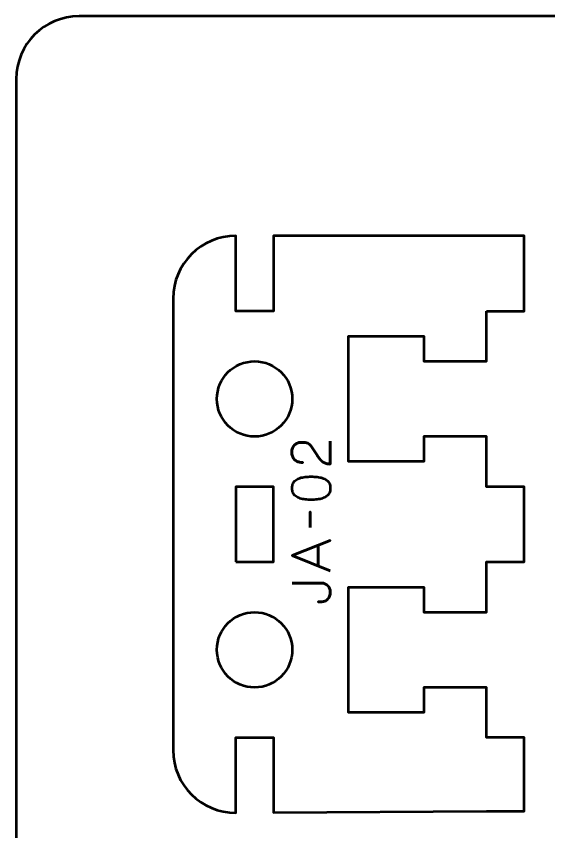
# Model space of a CAD drawing. Header units: centimetres. Extents: x -21 to 0, y -29.7 to 0.
# Drawn here: x -21 to -16.76, y -6.5 to 0 of the extents above; entities that cross this region are included whole.
import ezdxf

# ---------------------------------------------------------------- set-up
doc = ezdxf.new("R2010")
doc.units = ezdxf.units.CM
doc.header["$MEASUREMENT"] = 0
doc.layers.add('Layer 1', color=7, linetype='Continuous')

msp = doc.modelspace()

# ---------------------------------------------------------------- linework, layer by layer
at = {"layer": 'Layer 1', "color": 250, "lineweight": 53}
for centre in [(-19.1, -3.05006), (-19.1, -5.05006)]:
    msp.add_ellipse(centre, major_axis=(0, 0.3), ratio=1, dxfattribs=at)
at = {"layer": 'Layer 1', "color": 22, "lineweight": 53}
msp.add_open_spline([(-21.00003, -29.19995), (-21.00003, -29.19995), (-21.00003, -0.49992), (-21.00003, -0.49992), (-21.00003, -0.49992), (-21.00003, -0.22295), (-20.77694, 0.00004), (-20.49994, 0.00004), (-20.49994, 0.00004), (-20.49994, 0.00004), (-0.50008, 0.00004), (-0.50008, 0.00004), (-0.50008, 0.00004), (-0.22294, 0.00004), (0.00002, -0.22295), (0.00002, -0.49992), (0.00002, -0.49992), (0.00002, -0.49992), (0.00002, -29.19995), (0.00002, -29.19995), (0.00002, -29.19995), (0.00002, -29.47695), (-0.22294, -29.70004), (-0.50008, -29.70004), (-0.50008, -29.70004), (-0.50008, -29.70004), (-20.49994, -29.70004), (-20.49994, -29.70004), (-20.49994, -29.70004), (-20.77694, -29.70004), (-21.00003, -29.47695), (-21.00003, -29.19995)], degree=3, knots=[0, 0, 0, 0, 0.125, 0.125, 0.125, 0.125, 0.25, 0.25, 0.25, 0.25, 0.375, 0.375, 0.375, 0.375, 0.5, 0.5, 0.5, 0.5, 0.625, 0.625, 0.625, 0.625, 0.75, 0.75, 0.75, 0.75, 0.875, 0.875, 0.875, 0.875, 1, 1, 1, 1], dxfattribs=at)
at = {"layer": 'Layer 1', "color": 114, "lineweight": 53}
msp.add_open_spline([(-17.25, -2.35006), (-17.25, -2.35006), (-17.24999, -2.75006), (-17.24999, -2.75006), (-17.24999, -2.75006), (-17.24999, -2.75006), (-17.75, -2.75006), (-17.75, -2.75006), (-17.75, -2.75006), (-17.75, -2.75006), (-17.75001, -2.55006), (-17.75001, -2.55006), (-17.75001, -2.55006), (-17.75001, -2.55006), (-18.35, -2.55006), (-18.35, -2.55006), (-18.35, -2.55006), (-18.35, -2.93339), (-18.35, -3.16673), (-18.35, -3.55006), (-18.35, -3.55006), (-18.35, -3.55006), (-17.75001, -3.55006), (-17.75001, -3.55006), (-17.75001, -3.55006), (-17.75001, -3.55006), (-17.75, -3.35006), (-17.75, -3.35006), (-17.75, -3.35006), (-17.75, -3.35006), (-17.25, -3.35006), (-17.25, -3.35006), (-17.25, -3.35006), (-17.25, -3.35006), (-17.25, -3.75006), (-17.25, -3.75006), (-17.25, -3.75006), (-17.25, -3.75006), (-16.95, -3.75006), (-16.95, -3.75006), (-16.95, -3.75006), (-16.95, -3.75006), (-16.95, -4.35006), (-16.95, -4.35006), (-16.95, -4.35006), (-16.95, -4.35006), (-17.25, -4.35006), (-17.25, -4.35006), (-17.25, -4.35006), (-17.25, -4.35006), (-17.24999, -4.75006), (-17.24999, -4.75006), (-17.24999, -4.75006), (-17.24999, -4.75006), (-17.75, -4.75006), (-17.75, -4.75006), (-17.75, -4.75006), (-17.75, -4.75006), (-17.75001, -4.55006), (-17.75001, -4.55006), (-17.75001, -4.55006), (-17.75001, -4.55006), (-18.35, -4.55006), (-18.35, -4.55006), (-18.35, -4.55006), (-18.35, -4.93339), (-18.35, -5.16673), (-18.35, -5.55006), (-18.35, -5.55006), (-18.35, -5.55006), (-17.75001, -5.55006), (-17.75001, -5.55006), (-17.75001, -5.55006), (-17.75001, -5.55006), (-17.75, -5.35006), (-17.75, -5.35006), (-17.75, -5.35006), (-17.75, -5.35006), (-17.25, -5.35006), (-17.25, -5.35006), (-17.25, -5.35006), (-17.25, -5.35006), (-17.25, -5.75006), (-17.25, -5.75006), (-17.25, -5.75006), (-17.25, -5.75006), (-16.95, -5.75006), (-16.95, -5.75006), (-16.95, -5.75006), (-16.95, -5.75006), (-16.95, -6.33756), (-16.95, -6.33756), (-16.95, -6.33756), (-16.95, -6.33756), (-17.25, -6.33756), (-17.25, -6.33756), (-17.25, -6.33756), (-17.25, -6.33756), (-18.95, -6.34818), (-18.95, -6.34818), (-18.95, -6.34818), (-18.95, -6.34818), (-18.95, -5.75006), (-18.95, -5.75006), (-18.95, -5.75006), (-18.95, -5.75006), (-19.25, -5.75006), (-19.25, -5.75006), (-19.25, -5.75006), (-19.25, -5.75006), (-19.25, -6.35006), (-19.25, -6.35006), (-19.25, -6.35006), (-19.52609, -6.35006), (-19.75, -6.12615), (-19.75, -5.85006), (-19.75, -5.85006), (-19.75, -5.85006), (-19.75, -2.25006), (-19.75, -2.25006), (-19.75, -2.25006), (-19.75, -1.97397), (-19.52609, -1.75006), (-19.25, -1.75006), (-19.25, -1.75006), (-19.25, -1.75006), (-19.25, -2.35006), (-19.25, -2.35006), (-19.25, -2.35006), (-19.25, -2.35006), (-18.95, -2.35006), (-18.95, -2.35006), (-18.95, -2.35006), (-18.95, -2.35006), (-18.95, -1.75006), (-18.95, -1.75006), (-18.95, -1.75006), (-18.95, -1.75006), (-17.24999, -1.75006), (-17.24999, -1.75006), (-17.24999, -1.75006), (-17.24999, -1.75006), (-17.25, -1.75006), (-17.25, -1.75006), (-17.25, -1.75006), (-17.25, -1.75006), (-16.95, -1.75006), (-16.95, -1.75006), (-16.95, -1.75006), (-16.95, -1.75006), (-16.95, -2.35006), (-16.95, -2.35006), (-16.95, -2.35006), (-16.95, -2.35006), (-17.25, -2.35006), (-17.25, -2.35006)], degree=3, knots=[0, 0, 0, 0, 0.025641, 0.025641, 0.025641, 0.025641, 0.0512821, 0.0512821, 0.0512821, 0.0512821, 0.0769231, 0.0769231, 0.0769231, 0.0769231, 0.1025641, 0.1025641, 0.1025641, 0.1025641, 0.1282051, 0.1282051, 0.1282051, 0.1282051, 0.1538462, 0.1538462, 0.1538462, 0.1538462, 0.1794872, 0.1794872, 0.1794872, 0.1794872, 0.2051282, 0.2051282, 0.2051282, 0.2051282, 0.2307692, 0.2307692, 0.2307692, 0.2307692, 0.2564103, 0.2564103, 0.2564103, 0.2564103, 0.2820513, 0.2820513, 0.2820513, 0.2820513, 0.3076923, 0.3076923, 0.3076923, 0.3076923, 0.3333333, 0.3333333, 0.3333333, 0.3333333, 0.3589744, 0.3589744, 0.3589744, 0.3589744, 0.3846154, 0.3846154, 0.3846154, 0.3846154, 0.4102564, 0.4102564, 0.4102564, 0.4102564, 0.4358974, 0.4358974, 0.4358974, 0.4358974, 0.4615385, 0.4615385, 0.4615385, 0.4615385, 0.4871795, 0.4871795, 0.4871795, 0.4871795, 0.5128205, 0.5128205, 0.5128205, 0.5128205, 0.5384615, 0.5384615, 0.5384615, 0.5384615, 0.5641026, 0.5641026, 0.5641026, 0.5641026, 0.5897436, 0.5897436, 0.5897436, 0.5897436, 0.6153846, 0.6153846, 0.6153846, 0.6153846, 0.6410256, 0.6410256, 0.6410256, 0.6410256, 0.6666667, 0.6666667, 0.6666667, 0.6666667, 0.6923077, 0.6923077, 0.6923077, 0.6923077, 0.7179487, 0.7179487, 0.7179487, 0.7179487, 0.7435897, 0.7435897, 0.7435897, 0.7435897, 0.7692308, 0.7692308, 0.7692308, 0.7692308, 0.7948718, 0.7948718, 0.7948718, 0.7948718, 0.8205128, 0.8205128, 0.8205128, 0.8205128, 0.8461538, 0.8461538, 0.8461538, 0.8461538, 0.8717949, 0.8717949, 0.8717949, 0.8717949, 0.8974359, 0.8974359, 0.8974359, 0.8974359, 0.9230769, 0.9230769, 0.9230769, 0.9230769, 0.9487179, 0.9487179, 0.9487179, 0.9487179, 0.974359, 0.974359, 0.974359, 0.974359, 1, 1, 1, 1], dxfattribs=at)
at = {"layer": 'Layer 1', "color": 30, "lineweight": 53}
for points, knots in [([(-18.49612, -3.38755), (-18.49612, -3.38755), (-18.49612, -3.56916), (-18.49612, -3.56916), (-18.49612, -3.56916), (-18.5084, -3.56881), (-18.51926, -3.56726), (-18.52858, -3.56464), (-18.52858, -3.56464), (-18.53789, -3.56196), (-18.54607, -3.55837), (-18.55313, -3.55392), (-18.55313, -3.55392), (-18.56018, -3.5494), (-18.56646, -3.54425), (-18.57197, -3.5384), (-18.57197, -3.5384), (-18.57754, -3.53254), (-18.58262, -3.52626), (-18.58742, -3.51949), (-18.58742, -3.51949), (-18.59215, -3.51272), (-18.59687, -3.50573), (-18.60153, -3.49846), (-18.60153, -3.49846), (-18.60153, -3.49846), (-18.64979, -3.42607), (-18.64979, -3.42607), (-18.64979, -3.42607), (-18.65501, -3.41867), (-18.66065, -3.41288), (-18.66686, -3.40879), (-18.66686, -3.40879), (-18.673, -3.40463), (-18.67949, -3.40173), (-18.68627, -3.39997), (-18.68627, -3.39997), (-18.69311, -3.39828), (-18.70002, -3.39722), (-18.70715, -3.39687), (-18.70715, -3.39687), (-18.71428, -3.39651), (-18.7214, -3.39637), (-18.72853, -3.39644), (-18.72853, -3.39644), (-18.73438, -3.39644), (-18.74066, -3.39722), (-18.74744, -3.39877), (-18.74744, -3.39877), (-18.75414, -3.40039), (-18.76084, -3.40293), (-18.76747, -3.40653), (-18.76747, -3.40653), (-18.77411, -3.41013), (-18.78017, -3.41493), (-18.78568, -3.42092), (-18.78568, -3.42092), (-18.79111, -3.42692), (-18.79548, -3.43433), (-18.7988, -3.44315), (-18.7988, -3.44315), (-18.80212, -3.45197), (-18.80381, -3.46234), (-18.80388, -3.47433), (-18.80388, -3.47433), (-18.80381, -3.4864), (-18.80212, -3.49705), (-18.79887, -3.50623), (-18.79887, -3.50623), (-18.79563, -3.5154), (-18.79111, -3.52323), (-18.7854, -3.52972), (-18.7854, -3.52972), (-18.77968, -3.53621), (-18.77305, -3.54143), (-18.76564, -3.54552), (-18.76564, -3.54552), (-18.75823, -3.54962), (-18.75033, -3.55258), (-18.742, -3.55448), (-18.742, -3.55448), (-18.73368, -3.55639), (-18.72521, -3.55731), (-18.71667, -3.55731), (-18.71667, -3.55731), (-18.72521, -3.55731), (-18.73368, -3.55639), (-18.742, -3.55448), (-18.742, -3.55448), (-18.75033, -3.55258), (-18.75823, -3.54962), (-18.76564, -3.54552), (-18.76564, -3.54552), (-18.77305, -3.54143), (-18.77968, -3.53621), (-18.7854, -3.52972), (-18.7854, -3.52972), (-18.79111, -3.52323), (-18.79563, -3.5154), (-18.79887, -3.50623), (-18.79887, -3.50623), (-18.80212, -3.49705), (-18.80381, -3.4864), (-18.80388, -3.47433), (-18.80388, -3.47433), (-18.80381, -3.46234), (-18.80212, -3.45197), (-18.7988, -3.44315), (-18.7988, -3.44315), (-18.79548, -3.43433), (-18.79111, -3.42692), (-18.78568, -3.42092), (-18.78568, -3.42092), (-18.78017, -3.41493), (-18.77411, -3.41013), (-18.76747, -3.40653), (-18.76747, -3.40653), (-18.76084, -3.40293), (-18.75414, -3.40039), (-18.74744, -3.39877), (-18.74744, -3.39877), (-18.74066, -3.39722), (-18.73438, -3.39644), (-18.72853, -3.39644), (-18.72853, -3.39644), (-18.7214, -3.39637), (-18.71428, -3.39651), (-18.70715, -3.39687), (-18.70715, -3.39687), (-18.70002, -3.39722), (-18.69311, -3.39828), (-18.68627, -3.39997), (-18.68627, -3.39997), (-18.67949, -3.40173), (-18.673, -3.40463), (-18.66686, -3.40879), (-18.66686, -3.40879), (-18.66065, -3.41288), (-18.65501, -3.41867), (-18.64979, -3.42607), (-18.64979, -3.42607), (-18.64979, -3.42607), (-18.60153, -3.49846), (-18.60153, -3.49846), (-18.60153, -3.49846), (-18.59687, -3.50573), (-18.59215, -3.51272), (-18.58742, -3.51949), (-18.58742, -3.51949), (-18.58262, -3.52626), (-18.57754, -3.53254), (-18.57197, -3.5384), (-18.57197, -3.5384), (-18.56646, -3.54425), (-18.56018, -3.5494), (-18.55313, -3.55392), (-18.55313, -3.55392), (-18.54607, -3.55837), (-18.53789, -3.56196), (-18.52858, -3.56464), (-18.52858, -3.56464), (-18.51926, -3.56726), (-18.5084, -3.56881), (-18.49612, -3.56916), (-18.49612, -3.56916), (-18.49612, -3.56916), (-18.49612, -3.38755), (-18.49612, -3.38755)], [0, 0, 0, 0, 0.0238095, 0.0238095, 0.0238095, 0.0238095, 0.047619, 0.047619, 0.047619, 0.047619, 0.0714286, 0.0714286, 0.0714286, 0.0714286, 0.0952381, 0.0952381, 0.0952381, 0.0952381, 0.1190476, 0.1190476, 0.1190476, 0.1190476, 0.1428571, 0.1428571, 0.1428571, 0.1428571, 0.1666667, 0.1666667, 0.1666667, 0.1666667, 0.1904762, 0.1904762, 0.1904762, 0.1904762, 0.2142857, 0.2142857, 0.2142857, 0.2142857, 0.2380952, 0.2380952, 0.2380952, 0.2380952, 0.2619048, 0.2619048, 0.2619048, 0.2619048, 0.2857143, 0.2857143, 0.2857143, 0.2857143, 0.3095238, 0.3095238, 0.3095238, 0.3095238, 0.3333333, 0.3333333, 0.3333333, 0.3333333, 0.3571429, 0.3571429, 0.3571429, 0.3571429, 0.3809524, 0.3809524, 0.3809524, 0.3809524, 0.4047619, 0.4047619, 0.4047619, 0.4047619, 0.4285714, 0.4285714, 0.4285714, 0.4285714, 0.452381, 0.452381, 0.452381, 0.452381, 0.4761905, 0.4761905, 0.4761905, 0.4761905, 0.5, 0.5, 0.5, 0.5, 0.5238095, 0.5238095, 0.5238095, 0.5238095, 0.547619, 0.547619, 0.547619, 0.547619, 0.5714286, 0.5714286, 0.5714286, 0.5714286, 0.5952381, 0.5952381, 0.5952381, 0.5952381, 0.6190476, 0.6190476, 0.6190476, 0.6190476, 0.6428571, 0.6428571, 0.6428571, 0.6428571, 0.6666667, 0.6666667, 0.6666667, 0.6666667, 0.6904762, 0.6904762, 0.6904762, 0.6904762, 0.7142857, 0.7142857, 0.7142857, 0.7142857, 0.7380952, 0.7380952, 0.7380952, 0.7380952, 0.7619048, 0.7619048, 0.7619048, 0.7619048, 0.7857143, 0.7857143, 0.7857143, 0.7857143, 0.8095238, 0.8095238, 0.8095238, 0.8095238, 0.8333333, 0.8333333, 0.8333333, 0.8333333, 0.8571429, 0.8571429, 0.8571429, 0.8571429, 0.8809524, 0.8809524, 0.8809524, 0.8809524, 0.9047619, 0.9047619, 0.9047619, 0.9047619, 0.9285714, 0.9285714, 0.9285714, 0.9285714, 0.952381, 0.952381, 0.952381, 0.952381, 0.9761905, 0.9761905, 0.9761905, 0.9761905, 1, 1, 1, 1]), ([(-18.49612, -3.76177), (-18.49619, -3.74696), (-18.4988, -3.73419), (-18.50388, -3.72353), (-18.50388, -3.72353), (-18.50896, -3.71295), (-18.51623, -3.70413), (-18.52547, -3.69708), (-18.52547, -3.69708), (-18.53478, -3.69009), (-18.54579, -3.68459), (-18.55849, -3.6805), (-18.55849, -3.6805), (-18.57119, -3.67647), (-18.58509, -3.67358), (-18.60033, -3.67196), (-18.60033, -3.67196), (-18.61557, -3.67026), (-18.63159, -3.66942), (-18.64852, -3.66949), (-18.64852, -3.66949), (-18.66538, -3.66942), (-18.6814, -3.67026), (-18.69657, -3.67196), (-18.69657, -3.67196), (-18.71174, -3.67358), (-18.72571, -3.67647), (-18.73841, -3.6805), (-18.73841, -3.6805), (-18.75104, -3.68459), (-18.76204, -3.69009), (-18.77143, -3.69708), (-18.77143, -3.69708), (-18.78074, -3.70413), (-18.78801, -3.71295), (-18.79309, -3.72353), (-18.79309, -3.72353), (-18.79824, -3.73419), (-18.80085, -3.74696), (-18.80092, -3.76177), (-18.80092, -3.76177), (-18.80085, -3.77659), (-18.79824, -3.78936), (-18.79309, -3.80002), (-18.79309, -3.80002), (-18.78801, -3.8106), (-18.78074, -3.81942), (-18.77143, -3.82647), (-18.77143, -3.82647), (-18.76204, -3.83346), (-18.75104, -3.83896), (-18.73841, -3.84305), (-18.73841, -3.84305), (-18.72571, -3.84708), (-18.71174, -3.84997), (-18.69657, -3.85159), (-18.69657, -3.85159), (-18.6814, -3.85328), (-18.66538, -3.85413), (-18.64852, -3.85406), (-18.64852, -3.85406), (-18.63159, -3.85413), (-18.61557, -3.85328), (-18.60033, -3.85159), (-18.60033, -3.85159), (-18.58509, -3.84997), (-18.57119, -3.84708), (-18.55849, -3.84305), (-18.55849, -3.84305), (-18.54579, -3.83896), (-18.53478, -3.83346), (-18.52547, -3.82647), (-18.52547, -3.82647), (-18.51623, -3.81942), (-18.50896, -3.8106), (-18.50388, -3.80002), (-18.50388, -3.80002), (-18.4988, -3.78936), (-18.49619, -3.77659), (-18.49612, -3.76177)], [0, 0, 0, 0, 0.05, 0.05, 0.05, 0.05, 0.1, 0.1, 0.1, 0.1, 0.15, 0.15, 0.15, 0.15, 0.2, 0.2, 0.2, 0.2, 0.25, 0.25, 0.25, 0.25, 0.3, 0.3, 0.3, 0.3, 0.35, 0.35, 0.35, 0.35, 0.4, 0.4, 0.4, 0.4, 0.45, 0.45, 0.45, 0.45, 0.5, 0.5, 0.5, 0.5, 0.55, 0.55, 0.55, 0.55, 0.6, 0.6, 0.6, 0.6, 0.65, 0.65, 0.65, 0.65, 0.7, 0.7, 0.7, 0.7, 0.75, 0.75, 0.75, 0.75, 0.8, 0.8, 0.8, 0.8, 0.85, 0.85, 0.85, 0.85, 0.9, 0.9, 0.9, 0.9, 0.95, 0.95, 0.95, 0.95, 1, 1, 1, 1]), ([(-18.49612, -3.76177), (-18.49619, -3.74696), (-18.4988, -3.73419), (-18.50388, -3.72353), (-18.50388, -3.72353), (-18.50896, -3.71295), (-18.51623, -3.70413), (-18.52547, -3.69708), (-18.52547, -3.69708), (-18.53478, -3.69009), (-18.54579, -3.68459), (-18.55849, -3.6805), (-18.55849, -3.6805), (-18.57119, -3.67647), (-18.58509, -3.67358), (-18.60033, -3.67196), (-18.60033, -3.67196), (-18.61557, -3.67026), (-18.63159, -3.66942), (-18.64852, -3.66949), (-18.64852, -3.66949), (-18.66538, -3.66942), (-18.6814, -3.67026), (-18.69657, -3.67196), (-18.69657, -3.67196), (-18.71174, -3.67358), (-18.72571, -3.67647), (-18.73841, -3.6805), (-18.73841, -3.6805), (-18.75104, -3.68459), (-18.76204, -3.69009), (-18.77143, -3.69708), (-18.77143, -3.69708), (-18.78074, -3.70413), (-18.78801, -3.71295), (-18.79309, -3.72353), (-18.79309, -3.72353), (-18.79824, -3.73419), (-18.80085, -3.74696), (-18.80092, -3.76177), (-18.80092, -3.76177), (-18.80085, -3.77659), (-18.79824, -3.78936), (-18.79309, -3.80002), (-18.79309, -3.80002), (-18.78801, -3.8106), (-18.78074, -3.81942), (-18.77143, -3.82647), (-18.77143, -3.82647), (-18.76204, -3.83346), (-18.75104, -3.83896), (-18.73841, -3.84305), (-18.73841, -3.84305), (-18.72571, -3.84708), (-18.71174, -3.84997), (-18.69657, -3.85159), (-18.69657, -3.85159), (-18.6814, -3.85328), (-18.66538, -3.85413), (-18.64852, -3.85406), (-18.64852, -3.85406), (-18.63159, -3.85413), (-18.61557, -3.85328), (-18.60033, -3.85159), (-18.60033, -3.85159), (-18.58509, -3.84997), (-18.57119, -3.84708), (-18.55849, -3.84305), (-18.55849, -3.84305), (-18.54579, -3.83896), (-18.53478, -3.83346), (-18.52547, -3.82647), (-18.52547, -3.82647), (-18.51623, -3.81942), (-18.50896, -3.8106), (-18.50388, -3.80002), (-18.50388, -3.80002), (-18.4988, -3.78936), (-18.49619, -3.77659), (-18.49612, -3.76177)], [0, 0, 0, 0, 0.05, 0.05, 0.05, 0.05, 0.1, 0.1, 0.1, 0.1, 0.15, 0.15, 0.15, 0.15, 0.2, 0.2, 0.2, 0.2, 0.25, 0.25, 0.25, 0.25, 0.3, 0.3, 0.3, 0.3, 0.35, 0.35, 0.35, 0.35, 0.4, 0.4, 0.4, 0.4, 0.45, 0.45, 0.45, 0.45, 0.5, 0.5, 0.5, 0.5, 0.55, 0.55, 0.55, 0.55, 0.6, 0.6, 0.6, 0.6, 0.65, 0.65, 0.65, 0.65, 0.7, 0.7, 0.7, 0.7, 0.75, 0.75, 0.75, 0.75, 0.8, 0.8, 0.8, 0.8, 0.85, 0.85, 0.85, 0.85, 0.9, 0.9, 0.9, 0.9, 0.95, 0.95, 0.95, 0.95, 1, 1, 1, 1]), ([(-18.65572, -4.07419), (-18.65572, -4.07419), (-18.65572, -3.951), (-18.65572, -3.951), (-18.65572, -3.951), (-18.65572, -3.951), (-18.65572, -4.07419), (-18.65572, -4.07419)], [0, 0, 0, 0, 0.5, 0.5, 0.5, 0.5, 1, 1, 1, 1]), ([(-18.49612, -4.42005), (-18.49612, -4.42005), (-18.80134, -4.29898), (-18.80134, -4.29898), (-18.80134, -4.29898), (-18.80134, -4.29898), (-18.49612, -4.17748), (-18.49612, -4.17748), (-18.49612, -4.17748), (-18.49612, -4.17748), (-18.80134, -4.29898), (-18.80134, -4.29898), (-18.80134, -4.29898), (-18.80134, -4.29898), (-18.49612, -4.42005), (-18.49612, -4.42005)], [0, 0, 0, 0, 0.25, 0.25, 0.25, 0.25, 0.5, 0.5, 0.5, 0.5, 0.75, 0.75, 0.75, 0.75, 1, 1, 1, 1]), ([(-18.59222, -4.38195), (-18.59222, -4.38195), (-18.59222, -4.21601), (-18.59222, -4.21601), (-18.59222, -4.21601), (-18.59222, -4.21601), (-18.59222, -4.38195), (-18.59222, -4.38195)], [0, 0, 0, 0, 0.5, 0.5, 0.5, 0.5, 1, 1, 1, 1]), ([(-18.79965, -4.51826), (-18.79965, -4.51826), (-18.56258, -4.51868), (-18.56258, -4.51868), (-18.56258, -4.51868), (-18.55482, -4.51868), (-18.54713, -4.52031), (-18.53937, -4.52341), (-18.53937, -4.52341), (-18.53168, -4.52659), (-18.52455, -4.53124), (-18.51813, -4.53738), (-18.51813, -4.53738), (-18.51164, -4.54359), (-18.50649, -4.55114), (-18.50254, -4.5601), (-18.50254, -4.5601), (-18.49866, -4.56913), (-18.49661, -4.57943), (-18.49654, -4.59107), (-18.49654, -4.59107), (-18.49654, -4.60272), (-18.49845, -4.61323), (-18.50219, -4.62254), (-18.50219, -4.62254), (-18.506, -4.63186), (-18.51108, -4.63983), (-18.5175, -4.64639), (-18.5175, -4.64639), (-18.52392, -4.65302), (-18.53097, -4.65803), (-18.53881, -4.66156), (-18.53881, -4.66156), (-18.54664, -4.66509), (-18.55454, -4.66685), (-18.56258, -4.66685), (-18.56258, -4.66685), (-18.56258, -4.66685), (-18.59391, -4.66685), (-18.59391, -4.66685), (-18.59391, -4.66685), (-18.59391, -4.66685), (-18.56258, -4.66685), (-18.56258, -4.66685), (-18.56258, -4.66685), (-18.55454, -4.66685), (-18.54664, -4.66509), (-18.53881, -4.66156), (-18.53881, -4.66156), (-18.53097, -4.65803), (-18.52392, -4.65302), (-18.5175, -4.64639), (-18.5175, -4.64639), (-18.51108, -4.63983), (-18.506, -4.63186), (-18.50219, -4.62254), (-18.50219, -4.62254), (-18.49845, -4.61323), (-18.49654, -4.60272), (-18.49654, -4.59107), (-18.49654, -4.59107), (-18.49661, -4.57943), (-18.49866, -4.56913), (-18.50254, -4.5601), (-18.50254, -4.5601), (-18.50649, -4.55114), (-18.51164, -4.54359), (-18.51813, -4.53738), (-18.51813, -4.53738), (-18.52455, -4.53124), (-18.53168, -4.52659), (-18.53937, -4.52341), (-18.53937, -4.52341), (-18.54713, -4.52031), (-18.55482, -4.51868), (-18.56258, -4.51868), (-18.56258, -4.51868), (-18.56258, -4.51868), (-18.79965, -4.51826), (-18.79965, -4.51826)], [0, 0, 0, 0, 0.05, 0.05, 0.05, 0.05, 0.1, 0.1, 0.1, 0.1, 0.15, 0.15, 0.15, 0.15, 0.2, 0.2, 0.2, 0.2, 0.25, 0.25, 0.25, 0.25, 0.3, 0.3, 0.3, 0.3, 0.35, 0.35, 0.35, 0.35, 0.4, 0.4, 0.4, 0.4, 0.45, 0.45, 0.45, 0.45, 0.5, 0.5, 0.5, 0.5, 0.55, 0.55, 0.55, 0.55, 0.6, 0.6, 0.6, 0.6, 0.65, 0.65, 0.65, 0.65, 0.7, 0.7, 0.7, 0.7, 0.75, 0.75, 0.75, 0.75, 0.8, 0.8, 0.8, 0.8, 0.85, 0.85, 0.85, 0.85, 0.9, 0.9, 0.9, 0.9, 0.95, 0.95, 0.95, 0.95, 1, 1, 1, 1])]:
    msp.add_open_spline(points, degree=3, knots=knots, dxfattribs=at)
at = {"layer": 'Layer 1', "color": 250, "lineweight": 53}
msp.add_open_spline([(-19.25, -4.35006), (-19.25, -4.35006), (-19.25, -3.75006), (-19.25, -3.75006), (-19.25, -3.75006), (-19.25, -3.75006), (-18.95, -3.75006), (-18.95, -3.75006), (-18.95, -3.75006), (-18.95, -3.75006), (-18.95, -4.35006), (-18.95, -4.35006), (-18.95, -4.35006), (-18.95, -4.35006), (-19.25, -4.35006), (-19.25, -4.35006)], degree=3, knots=[0, 0, 0, 0, 0.25, 0.25, 0.25, 0.25, 0.5, 0.5, 0.5, 0.5, 0.75, 0.75, 0.75, 0.75, 1, 1, 1, 1], dxfattribs=at)

doc.saveas('drawing.dxf')
